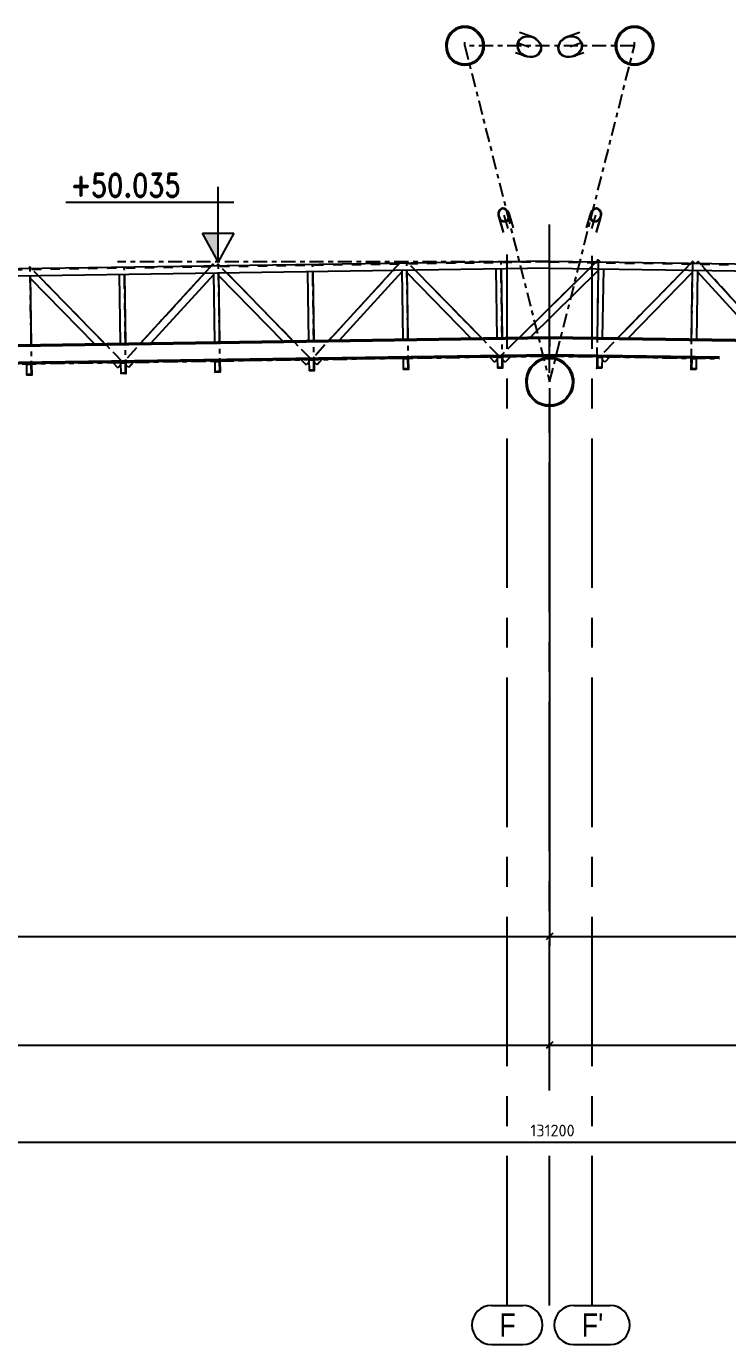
# Model space of a CAD drawing. Header units: millimetres. Extents: x 2368 to 8313, y 7493 to 11698.
# Drawn here: x 5105.5 to 5254.4, y 9618.8 to 9898.8 of the extents above; entities that cross this region are included whole.
import ezdxf
from ezdxf.enums import TextEntityAlignment as Align

# ---------------------------------------------------------------- set-up
doc = ezdxf.new("R2010")
doc.units = ezdxf.units.MM
for name, pattern in [('CENTER', [50.8, 31.75, -6.35, 6.35, -6.35]), ('XKITLINE00', [0]), ('XKITLINE02', [4, 2, -2]), ('XKITLINE03', [6, 3, -1, 1, -1])]:
    doc.linetypes.add(name, pattern=pattern)
doc.layers.add('3', color=120, linetype='Continuous')
doc.styles.add('ARIAL_NARROW', font='ARIALN.TTF')
doc.styles.add('ISOCPEUR', font='isocpeur.ttf')
doc.styles.add('ROMAND', font='romand.shx')

msp = doc.modelspace()

# ---------------------------------------------------------------- linework, layer by layer
at = {"color": 8, "linetype": 'XKITLINE00'}
for p, q in [((5195.9785, 9897.8037), (5195.478, 9897.2931)), ((5196.5582, 9898.218), (5195.9785, 9897.8037)), ((5196.6762, 9898.0094), (5196.1302, 9897.6193)), ((5197.1996, 9898.5232), (5196.5582, 9898.218)), ((5197.2803, 9898.2969), (5196.6762, 9898.0094)), ((5197.8832, 9898.7101), (5197.1996, 9898.5232)), ((5197.9241, 9898.4729), (5197.2803, 9898.2969)), ((5198.5882, 9898.773), (5197.8832, 9898.7101)), ((5198.5882, 9898.5322), (5197.9241, 9898.4729)), ((5199.2932, 9898.7101), (5198.5882, 9898.773)), ((5199.2522, 9898.4729), (5198.5882, 9898.5322)), ((5199.8961, 9898.2969), (5199.2522, 9898.4729)), ((5199.9768, 9898.5232), (5199.2932, 9898.7101)), ((5200.5002, 9898.0094), (5199.8961, 9898.2969)), ((5200.6182, 9898.218), (5199.9768, 9898.5232)), ((5201.0462, 9897.6193), (5200.5002, 9898.0094)), ((5201.1979, 9897.8037), (5200.6182, 9898.218)), ((5201.1979, 9897.8037), (5201.6983, 9897.2931)), ((5231.9785, 9897.8037), (5231.478, 9897.2931)), ((5232.5582, 9898.218), (5231.9785, 9897.8037)), ((5232.6762, 9898.0094), (5232.1302, 9897.6193)), ((5233.1996, 9898.5232), (5232.5582, 9898.218)), ((5233.2803, 9898.2969), (5232.6762, 9898.0094)), ((5233.8832, 9898.7101), (5233.1996, 9898.5232)), ((5233.9241, 9898.4729), (5233.2803, 9898.2969)), ((5234.5882, 9898.773), (5233.8832, 9898.7101)), ((5234.5882, 9898.5322), (5233.9241, 9898.4729)), ((5235.2932, 9898.7101), (5234.5882, 9898.773)), ((5235.2522, 9898.4729), (5234.5882, 9898.5322)), ((5235.8961, 9898.2969), (5235.2522, 9898.4729)), ((5235.9768, 9898.5232), (5235.2932, 9898.7101)), ((5236.5002, 9898.0094), (5235.8961, 9898.2969)), ((5236.6182, 9898.218), (5235.9768, 9898.5232)), ((5237.0462, 9897.6193), (5236.5002, 9898.0094)), ((5237.1979, 9897.8037), (5236.6182, 9898.218)), ((5237.1979, 9897.8037), (5237.6983, 9897.2931)), ((5194.5282, 9895.4428), (5194.5282, 9894.63)), ((5194.5899, 9895.3495), (5194.5282, 9894.63)), ((5194.773, 9896.047), (5194.5899, 9895.3495)), ((5194.8223, 9895.3076), (5194.7642, 9894.63)), ((5195.0721, 9896.7015), (5194.773, 9896.047)), ((5194.9948, 9895.9646), (5194.8223, 9895.3076)), ((5195.2765, 9896.5811), (5194.9948, 9895.9646)), ((5195.478, 9897.2931), (5195.0721, 9896.7015)), ((5195.6588, 9897.1383), (5195.2765, 9896.5811)), ((5196.1302, 9897.6193), (5195.6588, 9897.1383)), ((5201.0462, 9897.6193), (5201.5175, 9897.1383)), ((5201.5175, 9897.1383), (5201.8999, 9896.5811)), ((5201.6983, 9897.2931), (5202.1042, 9896.7015)), ((5201.8999, 9896.5811), (5202.1816, 9895.9646)), ((5202.1042, 9896.7015), (5202.4033, 9896.047)), ((5202.1816, 9895.9646), (5202.3541, 9895.3076)), ((5202.3541, 9895.3076), (5202.4122, 9894.63)), ((5202.4033, 9896.047), (5202.5865, 9895.3495)), ((5202.5865, 9895.3495), (5202.6482, 9894.63)), ((5202.6482, 9895.4428), (5202.6482, 9894.63)), ((5209.7043, 9895.0544), (5209.6709, 9894.5601)), ((5209.8654, 9895.5176), (5209.7043, 9895.0544)), ((5209.8205, 9895.0261), (5209.7885, 9894.5544)), ((5209.9742, 9895.4682), (5209.8205, 9895.0261)), ((5210.1459, 9895.9266), (5209.8654, 9895.5176)), ((5210.2419, 9895.8585), (5209.9742, 9895.4682)), ((5210.5318, 9896.2607), (5210.1459, 9895.9266)), ((5212.6852, 9896.5868), (5210.1902, 9897.4351)), ((5210.6102, 9896.1774), (5210.2419, 9895.8585)), ((5211.0038, 9896.5034), (5210.5318, 9896.2607)), ((5211.0606, 9896.4089), (5210.6102, 9896.1774)), ((5211.5382, 9896.6423), (5211.0038, 9896.5034)), ((5211.5706, 9896.5415), (5211.0606, 9896.4089)), ((5212.1082, 9896.6706), (5211.5382, 9896.6423)), ((5212.1146, 9896.5685), (5211.5706, 9896.5415)), ((5212.6852, 9896.5868), (5212.1082, 9896.6706)), ((5212.6653, 9896.4885), (5212.1146, 9896.5685)), ((5213.195, 9896.3056), (5212.6653, 9896.4885)), ((5213.2403, 9896.3951), (5212.6852, 9896.5868)), ((5213.6773, 9896.0289), (5213.195, 9896.3056)), ((5213.7457, 9896.1051), (5213.2403, 9896.3951)), ((5214.0879, 9895.6722), (5213.6773, 9896.0289)), ((5214.1759, 9895.7314), (5213.7457, 9896.1051)), ((5214.0879, 9895.6722), (5214.4062, 9895.2536)), ((5214.1759, 9895.7314), (5214.5095, 9895.2927)), ((5214.4062, 9895.2536), (5214.6164, 9894.7939)), ((5214.5095, 9895.2927), (5214.7297, 9894.8111)), ((5218.6668, 9895.2927), (5218.4466, 9894.8111)), ((5218.7701, 9895.2536), (5218.56, 9894.7939)), ((5219.0004, 9895.7314), (5218.6668, 9895.2927)), ((5219.0884, 9895.6722), (5218.7701, 9895.2536)), ((5219.4307, 9896.1051), (5219.0004, 9895.7314)), ((5219.4991, 9896.0289), (5219.0884, 9895.6722)), ((5219.936, 9896.3951), (5219.4307, 9896.1051)), ((5219.9813, 9896.3056), (5219.4991, 9896.0289)), ((5220.4911, 9896.5868), (5219.936, 9896.3951)), ((5220.5111, 9896.4885), (5219.9813, 9896.3056)), ((5222.9861, 9897.4351), (5220.4911, 9896.5868)), ((5221.0681, 9896.6706), (5220.4911, 9896.5868)), ((5221.0617, 9896.5685), (5220.5111, 9896.4885)), ((5221.6057, 9896.5415), (5221.0617, 9896.5685)), ((5221.6381, 9896.6423), (5221.0681, 9896.6706)), ((5222.1157, 9896.4089), (5221.6057, 9896.5415)), ((5222.1725, 9896.5034), (5221.6381, 9896.6423)), ((5222.5661, 9896.1774), (5222.1157, 9896.4089)), ((5222.6445, 9896.2607), (5222.1725, 9896.5034)), ((5222.9345, 9895.8585), (5222.5661, 9896.1774)), ((5223.0304, 9895.9266), (5222.6445, 9896.2607)), ((5222.9345, 9895.8585), (5223.2022, 9895.4682)), ((5223.0304, 9895.9266), (5223.311, 9895.5176)), ((5223.2022, 9895.4682), (5223.3558, 9895.0261)), ((5223.311, 9895.5176), (5223.472, 9895.0544)), ((5223.3558, 9895.0261), (5223.3878, 9894.5544)), ((5223.472, 9895.0544), (5223.5055, 9894.5601)), ((5230.5282, 9895.4428), (5230.5282, 9894.63)), ((5230.5899, 9895.3495), (5230.5282, 9894.63)), ((5230.773, 9896.047), (5230.5899, 9895.3495)), ((5230.8223, 9895.3076), (5230.7642, 9894.63)), ((5231.0721, 9896.7015), (5230.773, 9896.047)), ((5230.9948, 9895.9646), (5230.8223, 9895.3076)), ((5231.2765, 9896.5811), (5230.9948, 9895.9646)), ((5231.478, 9897.2931), (5231.0721, 9896.7015)), ((5231.6588, 9897.1383), (5231.2765, 9896.5811)), ((5232.1302, 9897.6193), (5231.6588, 9897.1383)), ((5237.0462, 9897.6193), (5237.5175, 9897.1383)), ((5237.5175, 9897.1383), (5237.8999, 9896.5811)), ((5237.6983, 9897.2931), (5238.1042, 9896.7015)), ((5237.8999, 9896.5811), (5238.1816, 9895.9646)), ((5238.1042, 9896.7015), (5238.4033, 9896.047)), ((5238.1816, 9895.9646), (5238.3541, 9895.3076)), ((5238.3541, 9895.3076), (5238.4122, 9894.63)), ((5238.4033, 9896.047), (5238.5865, 9895.3495)), ((5238.5865, 9895.3495), (5238.6482, 9894.63)), ((5238.6482, 9895.4428), (5238.6482, 9894.63)), ((5194.5282, 9894.63), (5194.5899, 9893.9106)), ((5194.5899, 9893.9106), (5194.773, 9893.2131)), ((5194.7642, 9894.63), (5194.8223, 9893.9524)), ((5194.773, 9893.2131), (5195.0721, 9892.5585)), ((5194.8223, 9893.9524), (5194.9948, 9893.2954)), ((5194.9948, 9893.2954), (5195.2765, 9892.679)), ((5195.0721, 9892.5585), (5195.478, 9891.967)), ((5195.2765, 9892.679), (5195.6588, 9892.1218)), ((5195.6588, 9892.1218), (5196.1302, 9891.6408)), ((5201.5175, 9892.1218), (5201.0462, 9891.6408)), ((5201.8999, 9892.679), (5201.5175, 9892.1218)), ((5202.1042, 9892.5585), (5201.6983, 9891.967)), ((5202.1816, 9893.2954), (5201.8999, 9892.679)), ((5202.4033, 9893.2131), (5202.1042, 9892.5585)), ((5202.3541, 9893.9524), (5202.1816, 9893.2954)), ((5202.4122, 9894.63), (5202.3541, 9893.9524)), ((5202.5865, 9893.9106), (5202.4033, 9893.2131)), ((5202.6482, 9894.63), (5202.5865, 9893.9106)), ((5211.8111, 9892.2839), (5209.3161, 9893.1323)), ((5209.6709, 9894.5601), (5209.7666, 9894.0596)), ((5209.7666, 9894.0596), (5209.9868, 9893.578)), ((5209.7885, 9894.5544), (5209.8799, 9894.0768)), ((5209.8799, 9894.0768), (5210.0901, 9893.6171)), ((5209.9868, 9893.578), (5210.3204, 9893.1393)), ((5210.0901, 9893.6171), (5210.4084, 9893.1985)), ((5210.7507, 9892.7656), (5210.3204, 9893.1393)), ((5210.819, 9892.8418), (5210.4084, 9893.1985)), ((5211.256, 9892.4756), (5210.7507, 9892.7656)), ((5211.3013, 9892.5651), (5210.819, 9892.8418)), ((5211.8111, 9892.2839), (5211.256, 9892.4756)), ((5211.831, 9892.3822), (5211.3013, 9892.5651)), ((5212.3881, 9892.2001), (5211.8111, 9892.2839)), ((5212.3817, 9892.3022), (5211.831, 9892.3822)), ((5212.9257, 9892.3292), (5212.3817, 9892.3022)), ((5212.9581, 9892.2284), (5212.3881, 9892.2001)), ((5213.4357, 9892.4617), (5212.9257, 9892.3292)), ((5213.4925, 9892.3673), (5212.9581, 9892.2284)), ((5213.8861, 9892.6933), (5213.4357, 9892.4617)), ((5213.9645, 9892.61), (5213.4925, 9892.3673)), ((5214.2544, 9893.0122), (5213.8861, 9892.6933)), ((5214.3504, 9892.9441), (5213.9645, 9892.61)), ((5214.5221, 9893.4025), (5214.2544, 9893.0122)), ((5214.6309, 9893.3531), (5214.3504, 9892.9441)), ((5214.6758, 9893.8445), (5214.5221, 9893.4025)), ((5214.6164, 9894.7939), (5214.7078, 9894.3162)), ((5214.792, 9893.8163), (5214.6309, 9893.3531)), ((5214.7078, 9894.3162), (5214.6758, 9893.8445)), ((5214.7297, 9894.8111), (5214.8255, 9894.3105)), ((5214.8255, 9894.3105), (5214.792, 9893.8163)), ((5218.4466, 9894.8111), (5218.3509, 9894.3105)), ((5218.3509, 9894.3105), (5218.3844, 9893.8163)), ((5218.3844, 9893.8163), (5218.5454, 9893.3531)), ((5218.56, 9894.7939), (5218.4686, 9894.3162)), ((5218.4686, 9894.3162), (5218.5005, 9893.8445)), ((5218.5005, 9893.8445), (5218.6542, 9893.4025)), ((5218.5454, 9893.3531), (5218.8259, 9892.9441)), ((5218.6542, 9893.4025), (5218.9219, 9893.0122)), ((5219.2118, 9892.61), (5218.8259, 9892.9441)), ((5219.2902, 9892.6933), (5218.9219, 9893.0122)), ((5219.6838, 9892.3673), (5219.2118, 9892.61)), ((5219.7407, 9892.4617), (5219.2902, 9892.6933)), ((5220.2182, 9892.2284), (5219.6838, 9892.3673)), ((5220.2507, 9892.3292), (5219.7407, 9892.4617)), ((5220.7882, 9892.2001), (5220.2182, 9892.2284)), ((5220.7946, 9892.3022), (5220.2507, 9892.3292)), ((5221.3652, 9892.2839), (5220.7882, 9892.2001)), ((5221.3453, 9892.3822), (5220.7946, 9892.3022)), ((5221.875, 9892.5651), (5221.3453, 9892.3822)), ((5223.8602, 9893.1323), (5221.3652, 9892.2839)), ((5221.9203, 9892.4756), (5221.3652, 9892.2839)), ((5222.3573, 9892.8418), (5221.875, 9892.5651)), ((5222.4257, 9892.7656), (5221.9203, 9892.4756)), ((5222.7679, 9893.1985), (5222.3573, 9892.8418)), ((5222.8559, 9893.1393), (5222.4257, 9892.7656)), ((5223.0863, 9893.6171), (5222.7679, 9893.1985)), ((5223.1895, 9893.578), (5222.8559, 9893.1393)), ((5223.2964, 9894.0768), (5223.0863, 9893.6171)), ((5223.4097, 9894.0596), (5223.1895, 9893.578)), ((5223.3878, 9894.5544), (5223.2964, 9894.0768)), ((5223.5055, 9894.5601), (5223.4097, 9894.0596)), ((5230.5282, 9894.63), (5230.5899, 9893.9106)), ((5230.5899, 9893.9106), (5230.773, 9893.2131)), ((5230.7642, 9894.63), (5230.8223, 9893.9524)), ((5230.773, 9893.2131), (5231.0721, 9892.5585)), ((5230.8223, 9893.9524), (5230.9948, 9893.2954)), ((5230.9948, 9893.2954), (5231.2765, 9892.679)), ((5231.0721, 9892.5585), (5231.478, 9891.967)), ((5231.2765, 9892.679), (5231.6588, 9892.1218)), ((5231.6588, 9892.1218), (5232.1302, 9891.6408)), ((5237.5175, 9892.1218), (5237.0462, 9891.6408)), ((5237.8999, 9892.679), (5237.5175, 9892.1218)), ((5238.1042, 9892.5585), (5237.6983, 9891.967)), ((5238.1816, 9893.2954), (5237.8999, 9892.679)), ((5238.4033, 9893.2131), (5238.1042, 9892.5585)), ((5238.3541, 9893.9524), (5238.1816, 9893.2954)), ((5238.4122, 9894.63), (5238.3541, 9893.9524)), ((5238.5865, 9893.9106), (5238.4033, 9893.2131)), ((5238.6482, 9894.63), (5238.5865, 9893.9106)), ((5195.478, 9891.967), (5195.9785, 9891.4563)), ((5196.5582, 9891.0421), (5195.9785, 9891.4563)), ((5196.6762, 9891.2507), (5196.1302, 9891.6408)), ((5197.1996, 9890.7369), (5196.5582, 9891.0421)), ((5197.2803, 9890.9632), (5196.6762, 9891.2507)), ((5197.8832, 9890.55), (5197.1996, 9890.7369)), ((5197.9241, 9890.7872), (5197.2803, 9890.9632)), ((5198.5882, 9890.4871), (5197.8832, 9890.55)), ((5198.5882, 9890.7279), (5197.9241, 9890.7872)), ((5199.2522, 9890.7872), (5198.5882, 9890.7279)), ((5199.2932, 9890.55), (5198.5882, 9890.4871)), ((5199.8961, 9890.9632), (5199.2522, 9890.7872)), ((5199.9768, 9890.7369), (5199.2932, 9890.55)), ((5200.5002, 9891.2507), (5199.8961, 9890.9632)), ((5200.6182, 9891.0421), (5199.9768, 9890.7369)), ((5201.0462, 9891.6408), (5200.5002, 9891.2507)), ((5201.1979, 9891.4563), (5200.6182, 9891.0421)), ((5201.6983, 9891.967), (5201.1979, 9891.4563)), ((5231.478, 9891.967), (5231.9785, 9891.4563)), ((5232.5582, 9891.0421), (5231.9785, 9891.4563)), ((5232.6762, 9891.2507), (5232.1302, 9891.6408)), ((5233.1996, 9890.7369), (5232.5582, 9891.0421)), ((5233.2803, 9890.9632), (5232.6762, 9891.2507)), ((5233.8832, 9890.55), (5233.1996, 9890.7369)), ((5233.9241, 9890.7872), (5233.2803, 9890.9632)), ((5234.5882, 9890.4871), (5233.8832, 9890.55)), ((5234.5882, 9890.7279), (5233.9241, 9890.7872)), ((5235.2522, 9890.7872), (5234.5882, 9890.7279)), ((5235.2932, 9890.55), (5234.5882, 9890.4871)), ((5235.8961, 9890.9632), (5235.2522, 9890.7872)), ((5235.9768, 9890.7369), (5235.2932, 9890.55)), ((5236.5002, 9891.2507), (5235.8961, 9890.9632)), ((5236.6182, 9891.0421), (5235.9768, 9890.7369)), ((5237.0462, 9891.6408), (5236.5002, 9891.2507)), ((5237.1979, 9891.4563), (5236.6182, 9891.0421)), ((5237.6983, 9891.967), (5237.1979, 9891.4563)), ((5205.6907, 9859.1816), (5205.673, 9858.7359)), ((5205.673, 9858.7359), (5205.7692, 9858.2859)), ((5205.775, 9859.4794), (5205.6746, 9859.0646)), ((5205.6746, 9859.0646), (5205.6879, 9858.6134)), ((5205.6879, 9858.6134), (5205.8136, 9858.1699)), ((5205.8204, 9859.5794), (5205.6907, 9859.1816)), ((5205.771, 9859.1472), (5205.7546, 9858.7328)), ((5205.7546, 9858.7328), (5205.8441, 9858.3144)), ((5205.8495, 9859.4241), (5205.7561, 9859.0385)), ((5205.7561, 9859.0385), (5205.7685, 9858.6189)), ((5205.7685, 9858.6189), (5205.8853, 9858.2065)), ((5205.8917, 9859.5171), (5205.771, 9859.1472)), ((5205.9792, 9859.8171), (5205.775, 9859.4794)), ((5206.0496, 9859.8903), (5205.8204, 9859.5794)), ((5206.0394, 9859.7381), (5205.8495, 9859.4241)), ((5206.1048, 9859.8062), (5205.8917, 9859.5171)), ((5206.2673, 9860.0447), (5205.9792, 9859.8171)), ((5206.3072, 9859.9497), (5206.0394, 9859.7381)), ((5206.3557, 9860.0839), (5206.0496, 9859.8903)), ((5206.3894, 9859.9862), (5206.1048, 9859.8062)), ((5206.6111, 9860.1398), (5206.2673, 9860.0447)), ((5206.6269, 9860.0382), (5206.3072, 9859.9497)), ((5206.7088, 9860.1413), (5206.3557, 9860.0839)), ((5206.7178, 9860.0396), (5206.3894, 9859.9862)), ((5206.9769, 9860.0933), (5206.6111, 9860.1398)), ((5206.967, 9859.9949), (5206.6269, 9860.0382)), ((5207.0744, 9860.0568), (5206.7088, 9860.1413)), ((5207.0577, 9859.961), (5206.7178, 9860.0396)), ((5207.2942, 9859.8241), (5206.967, 9859.9949)), ((5207.3288, 9859.9096), (5206.9769, 9860.0933)), ((5207.3759, 9859.7583), (5207.0577, 9859.961)), ((5207.4167, 9859.8387), (5207.0744, 9860.0568)), ((5207.5766, 9859.5425), (5207.2942, 9859.8241)), ((5207.6326, 9859.6067), (5207.3288, 9859.9096)), ((5207.3759, 9859.7583), (5207.6413, 9859.4511)), ((5207.4167, 9859.8387), (5207.7021, 9859.5084)), ((5207.5766, 9859.5425), (5207.7865, 9859.1776)), ((5207.6326, 9859.6067), (5207.8583, 9859.2142)), ((5207.6413, 9859.4511), (5207.8278, 9859.0697)), ((5207.7021, 9859.5084), (5207.9027, 9859.0982)), ((5207.7865, 9859.1776), (5207.9034, 9858.7652)), ((5207.8278, 9859.0697), (5207.9172, 9858.6513)), ((5207.8583, 9859.2142), (5207.984, 9858.7707)), ((5207.8583, 9859.2142), (5207.8768, 9859.1511)), ((5207.9172, 9858.6513), (5207.9008, 9858.2369)), ((5207.9027, 9859.0982), (5207.9989, 9858.6482)), ((5207.9027, 9859.0982), (5208.8238, 9855.9547)), ((5207.9034, 9858.7652), (5207.9157, 9858.3456)), ((5207.9989, 9858.6482), (5207.9812, 9858.2025)), ((5207.984, 9858.7707), (5207.9972, 9858.3195)), ((5225.2737, 9859.0982), (5224.3525, 9855.9547)), ((5225.2737, 9859.0982), (5225.1775, 9858.6482)), ((5225.1775, 9858.6482), (5225.1951, 9858.2025)), ((5225.1924, 9858.7707), (5225.1791, 9858.3195)), ((5225.318, 9859.2142), (5225.1924, 9858.7707)), ((5225.3485, 9859.0697), (5225.2591, 9858.6513)), ((5225.2591, 9858.6513), (5225.2755, 9858.2369)), ((5225.2729, 9858.7652), (5225.2606, 9858.3456)), ((5225.3898, 9859.1776), (5225.2729, 9858.7652)), ((5225.4743, 9859.5084), (5225.2737, 9859.0982)), ((5225.318, 9859.2142), (5225.2995, 9859.1511)), ((5225.5438, 9859.6067), (5225.318, 9859.2142)), ((5225.5351, 9859.4511), (5225.3485, 9859.0697)), ((5225.5997, 9859.5425), (5225.3898, 9859.1776)), ((5225.7597, 9859.8387), (5225.4743, 9859.5084)), ((5225.8004, 9859.7583), (5225.5351, 9859.4511)), ((5225.8475, 9859.9096), (5225.5438, 9859.6067)), ((5225.8821, 9859.8241), (5225.5997, 9859.5425)), ((5226.1019, 9860.0568), (5225.7597, 9859.8387)), ((5226.1186, 9859.961), (5225.8004, 9859.7583)), ((5226.1995, 9860.0933), (5225.8475, 9859.9096)), ((5226.2094, 9859.9949), (5225.8821, 9859.8241)), ((5226.4675, 9860.1413), (5226.1019, 9860.0568)), ((5226.4586, 9860.0396), (5226.1186, 9859.961)), ((5226.5652, 9860.1398), (5226.1995, 9860.0933)), ((5226.5495, 9860.0382), (5226.2094, 9859.9949)), ((5226.7869, 9859.9862), (5226.4586, 9860.0396)), ((5226.8206, 9860.0839), (5226.4675, 9860.1413)), ((5226.8691, 9859.9497), (5226.5495, 9860.0382)), ((5226.909, 9860.0447), (5226.5652, 9860.1398)), ((5227.0716, 9859.8062), (5226.7869, 9859.9862)), ((5227.1268, 9859.8903), (5226.8206, 9860.0839)), ((5227.137, 9859.7381), (5226.8691, 9859.9497)), ((5227.1971, 9859.8171), (5226.909, 9860.0447)), ((5227.0716, 9859.8062), (5227.2846, 9859.5171)), ((5227.1268, 9859.8903), (5227.3559, 9859.5794)), ((5227.137, 9859.7381), (5227.3269, 9859.4241)), ((5227.1971, 9859.8171), (5227.4013, 9859.4794)), ((5227.2846, 9859.5171), (5227.4053, 9859.1472)), ((5227.4079, 9858.6189), (5227.291, 9858.2065)), ((5227.3269, 9859.4241), (5227.4202, 9859.0385)), ((5227.4217, 9858.7328), (5227.3323, 9858.3144)), ((5227.3559, 9859.5794), (5227.4857, 9859.1816)), ((5227.4884, 9858.6134), (5227.3628, 9858.1699)), ((5227.4013, 9859.4794), (5227.5017, 9859.0646)), ((5227.4053, 9859.1472), (5227.4217, 9858.7328)), ((5227.5033, 9858.7359), (5227.4071, 9858.2859)), ((5227.4202, 9859.0385), (5227.4079, 9858.6189)), ((5227.4857, 9859.1816), (5227.5033, 9858.7359)), ((5227.5017, 9859.0646), (5227.4884, 9858.6134)), ((5205.7692, 9858.2859), (5206.6904, 9855.1424)), ((5205.7692, 9858.2859), (5205.9698, 9857.8757)), ((5205.8136, 9858.1699), (5206.7347, 9855.0263)), ((5205.8136, 9858.1699), (5206.0393, 9857.7774)), ((5205.8441, 9858.3144), (5206.0306, 9857.933)), ((5205.8853, 9858.2065), (5206.0952, 9857.8416)), ((5205.9698, 9857.8757), (5206.2552, 9857.5454)), ((5206.0306, 9857.933), (5206.296, 9857.6258)), ((5206.343, 9857.4745), (5206.0393, 9857.7774)), ((5206.3776, 9857.56), (5206.0952, 9857.8416)), ((5206.5975, 9857.3273), (5206.2552, 9857.5454)), ((5206.6142, 9857.4231), (5206.296, 9857.6258)), ((5206.695, 9857.2908), (5206.343, 9857.4745)), ((5206.7049, 9857.3892), (5206.3776, 9857.56)), ((5206.963, 9857.2428), (5206.5975, 9857.3273)), ((5206.9541, 9857.3445), (5206.6142, 9857.4231)), ((5207.0607, 9857.2443), (5206.695, 9857.2908)), ((5207.045, 9857.3459), (5206.7049, 9857.3892)), ((5207.2825, 9857.3979), (5206.9541, 9857.3445)), ((5207.3162, 9857.3002), (5206.963, 9857.2428)), ((5207.3646, 9857.4344), (5207.045, 9857.3459)), ((5207.4045, 9857.3394), (5207.0607, 9857.2443)), ((5207.5671, 9857.5779), (5207.2825, 9857.3979)), ((5207.6223, 9857.4938), (5207.3162, 9857.3002)), ((5207.6325, 9857.646), (5207.3646, 9857.4344)), ((5207.6926, 9857.567), (5207.4045, 9857.3394)), ((5207.7802, 9857.867), (5207.5671, 9857.5779)), ((5207.8515, 9857.8047), (5207.6223, 9857.4938)), ((5207.8224, 9857.96), (5207.6325, 9857.646)), ((5207.8968, 9857.9047), (5207.6926, 9857.567)), ((5207.9008, 9858.2369), (5207.7802, 9857.867)), ((5207.9157, 9858.3456), (5207.8224, 9857.96)), ((5207.9812, 9858.2025), (5207.8515, 9857.8047)), ((5207.9972, 9858.3195), (5207.8968, 9857.9047)), ((5225.1791, 9858.3195), (5225.2795, 9857.9047)), ((5225.1951, 9858.2025), (5225.3249, 9857.8047)), ((5225.2606, 9858.3456), (5225.3539, 9857.96)), ((5225.2755, 9858.2369), (5225.3961, 9857.867)), ((5225.2795, 9857.9047), (5225.4837, 9857.567)), ((5225.3249, 9857.8047), (5225.554, 9857.4938)), ((5225.3539, 9857.96), (5225.5438, 9857.646)), ((5225.3961, 9857.867), (5225.6092, 9857.5779)), ((5225.7718, 9857.3394), (5225.4837, 9857.567)), ((5225.8117, 9857.4344), (5225.5438, 9857.646)), ((5225.8602, 9857.3002), (5225.554, 9857.4938)), ((5225.8939, 9857.3979), (5225.6092, 9857.5779)), ((5226.1156, 9857.2443), (5225.7718, 9857.3394)), ((5226.1314, 9857.3459), (5225.8117, 9857.4344)), ((5226.2133, 9857.2428), (5225.8602, 9857.3002)), ((5226.2222, 9857.3445), (5225.8939, 9857.3979)), ((5226.4814, 9857.2908), (5226.1156, 9857.2443)), ((5226.4715, 9857.3892), (5226.1314, 9857.3459)), ((5226.5789, 9857.3273), (5226.2133, 9857.2428)), ((5226.5621, 9857.4231), (5226.2222, 9857.3445)), ((5227.3628, 9858.1699), (5226.4417, 9855.0263)), ((5226.7987, 9857.56), (5226.4715, 9857.3892)), ((5226.8333, 9857.4745), (5226.4814, 9857.2908)), ((5227.4071, 9858.2859), (5226.486, 9855.1424)), ((5226.8804, 9857.6258), (5226.5621, 9857.4231)), ((5226.9211, 9857.5454), (5226.5789, 9857.3273)), ((5227.0811, 9857.8416), (5226.7987, 9857.56)), ((5227.137, 9857.7774), (5226.8333, 9857.4745)), ((5227.1457, 9857.933), (5226.8804, 9857.6258)), ((5227.2065, 9857.8757), (5226.9211, 9857.5454)), ((5227.291, 9858.2065), (5227.0811, 9857.8416)), ((5227.3628, 9858.1699), (5227.137, 9857.7774)), ((5227.3323, 9858.3144), (5227.1457, 9857.933)), ((5227.4071, 9858.2859), (5227.2065, 9857.8757)), ((5214.2819, 9827.8688), (5213.6022, 9827.4438)), ((5215.0184, 9828.1801), (5214.2819, 9827.8688)), ((5215.0913, 9827.951), (5214.389, 9827.6542)), ((5215.7935, 9828.37), (5215.0184, 9828.1801)), ((5215.8304, 9828.1321), (5215.0913, 9827.951)), ((5216.5882, 9828.4338), (5215.7935, 9828.37)), ((5216.5882, 9828.193), (5215.8304, 9828.1321)), ((5217.3829, 9828.37), (5216.5882, 9828.4338)), ((5217.3459, 9828.1321), (5216.5882, 9828.193)), ((5218.0851, 9827.951), (5217.3459, 9828.1321)), ((5218.158, 9828.1801), (5217.3829, 9828.37)), ((5218.7873, 9827.6542), (5218.0851, 9827.951)), ((5218.8945, 9827.8688), (5218.158, 9828.1801)), ((5219.5741, 9827.4438), (5218.8945, 9827.8688)), ((5212.0619, 9825.6034), (5211.7568, 9824.8519)), ((5212.2721, 9825.4941), (5211.9813, 9824.7775)), ((5212.4784, 9826.297), (5212.0619, 9825.6034)), ((5212.6693, 9826.1554), (5212.2721, 9825.4941)), ((5212.9961, 9826.9155), (5212.4784, 9826.297)), ((5213.163, 9826.7452), (5212.6693, 9826.1554)), ((5213.6022, 9827.4438), (5212.9961, 9826.9155)), ((5213.7409, 9827.2489), (5213.163, 9826.7452)), ((5214.389, 9827.6542), (5213.7409, 9827.2489)), ((5219.4354, 9827.2489), (5218.7873, 9827.6542)), ((5220.0134, 9826.7452), (5219.4354, 9827.2489)), ((5220.1803, 9826.9155), (5219.5741, 9827.4438)), ((5220.0134, 9826.7452), (5220.5071, 9826.1554)), ((5220.1803, 9826.9155), (5220.698, 9826.297)), ((5220.5071, 9826.1554), (5220.9042, 9825.4941)), ((5220.698, 9826.297), (5221.1145, 9825.6034)), ((5220.9042, 9825.4941), (5221.1951, 9824.7775)), ((5221.1145, 9825.6034), (5221.4195, 9824.8519)), ((5211.5082, 9824.0626), (5211.5082, 9823.25)), ((5211.5707, 9824.0609), (5211.5082, 9823.25)), ((5211.5082, 9823.25), (5211.5707, 9822.4391)), ((5211.7568, 9824.8519), (5211.5707, 9824.0609)), ((5211.5707, 9822.4391), (5211.7568, 9821.6482)), ((5211.8038, 9824.0233), (5211.7442, 9823.25)), ((5211.7442, 9823.25), (5211.8038, 9822.4768)), ((5211.9813, 9824.7775), (5211.8038, 9824.0233)), ((5211.8038, 9822.4768), (5211.9813, 9821.7226)), ((5221.1951, 9824.7775), (5221.3725, 9824.0233)), ((5221.3725, 9822.4768), (5221.1951, 9821.7226)), ((5221.3725, 9824.0233), (5221.4322, 9823.25)), ((5221.4322, 9823.25), (5221.3725, 9822.4768)), ((5221.4195, 9824.8519), (5221.6056, 9824.0609)), ((5221.6056, 9822.4391), (5221.4195, 9821.6482)), ((5221.6056, 9824.0609), (5221.6682, 9823.25)), ((5221.6682, 9823.25), (5221.6056, 9822.4391)), ((5221.6682, 9824.0626), (5221.6682, 9823.25)), ((5211.7568, 9821.6482), (5212.0619, 9820.8966)), ((5211.9813, 9821.7226), (5212.2721, 9821.006)), ((5212.0619, 9820.8966), (5212.4784, 9820.2031)), ((5212.2721, 9821.006), (5212.6693, 9820.3446)), ((5212.4784, 9820.2031), (5212.9961, 9819.5845)), ((5212.6693, 9820.3446), (5213.163, 9819.7548)), ((5213.6022, 9819.0563), (5212.9961, 9819.5845)), ((5213.7409, 9819.2511), (5213.163, 9819.7548)), ((5220.0134, 9819.7548), (5219.4354, 9819.2511)), ((5220.1803, 9819.5845), (5219.5741, 9819.0563)), ((5220.5071, 9820.3446), (5220.0134, 9819.7548)), ((5220.698, 9820.2031), (5220.1803, 9819.5845)), ((5220.9042, 9821.006), (5220.5071, 9820.3446)), ((5221.1145, 9820.8966), (5220.698, 9820.2031)), ((5221.1951, 9821.7226), (5220.9042, 9821.006)), ((5221.4195, 9821.6482), (5221.1145, 9820.8966)), ((5214.2819, 9818.6313), (5213.6022, 9819.0563)), ((5214.389, 9818.8458), (5213.7409, 9819.2511)), ((5215.0184, 9818.32), (5214.2819, 9818.6313)), ((5215.0913, 9818.549), (5214.389, 9818.8458)), ((5215.7935, 9818.1301), (5215.0184, 9818.32)), ((5215.8304, 9818.3679), (5215.0913, 9818.549)), ((5216.5882, 9818.0663), (5215.7935, 9818.1301)), ((5216.5882, 9818.3071), (5215.8304, 9818.3679)), ((5217.3459, 9818.3679), (5216.5882, 9818.3071)), ((5217.3829, 9818.1301), (5216.5882, 9818.0663)), ((5218.0851, 9818.549), (5217.3459, 9818.3679)), ((5218.158, 9818.32), (5217.3829, 9818.1301)), ((5218.7873, 9818.8458), (5218.0851, 9818.549)), ((5218.8945, 9818.6313), (5218.158, 9818.32)), ((5219.4354, 9819.2511), (5218.7873, 9818.8458)), ((5219.5741, 9819.0563), (5218.8945, 9818.6313))]:
    msp.add_line(p, q, dxfattribs=at)
at = {"color": 8, "linetype": 'XKITLINE03'}
for p, q in [((5198.5882, 9894.63), (5198.5882, 9895.4428)), ((5209.7532, 9895.2837), (5212.2482, 9894.4353)), ((5223.4232, 9895.2837), (5220.9282, 9894.4353)), ((5234.5882, 9894.63), (5234.5882, 9895.4428)), ((5206.8359, 9858.692), (5207.7571, 9855.5485)), ((5206.8359, 9858.692), (5207.757, 9855.5485)), ((5226.3404, 9858.692), (5225.4193, 9855.5485)), ((5226.3404, 9858.692), (5225.4193, 9855.5485)), ((5216.5882, 9823.25), (5216.5882, 9824.0626))]:
    msp.add_line(p, q, dxfattribs=at)
at = {"color": 241, "linetype": 'XKITLINE03'}
for p, q in [((5234.5882, 9894.63), (5198.5882, 9894.63)), ((5198.5882, 9894.63), (5216.5882, 9823.25)), ((5216.5882, 9823.25), (5234.5882, 9894.63))]:
    msp.add_line(p, q, dxfattribs=at)
at = {"color": 6, "linetype": 'CENTER'}
for p, q in [((5216.5882, 9672.7686), (5216.5882, 9856.6595)), ((5207.5882, 9627.1144), (5207.5882, 9850.3293)), ((5225.5882, 9627.1144), (5225.5882, 9850.0613)), ((5216.5882, 9627.1144), (5216.5882, 9662.8044))]:
    msp.add_line(p, q, dxfattribs=at)
at = {"color": 7, "linetype": 'XKITLINE00'}
for p, q in [((5216.5882, 9848.9209), (4887.8948, 9844.027)), ((5216.5882, 9847.4207), (4887.9396, 9842.5275)), ((5106.2255, 9847.6582), (5105.83, 9847.2718)), ((5106.2255, 9847.6582), (5106.5919, 9847.2832)), ((5145.0585, 9848.2341), (5144.7081, 9847.8507)), ((5145.4658, 9847.8619), (5145.0585, 9848.2341)), ((5146.2211, 9848.2537), (5145.8256, 9847.8673)), ((5146.2211, 9848.2537), (5146.5875, 9847.8786)), ((5185.0541, 9848.8296), (5184.7037, 9848.4461)), ((5185.4614, 9848.4574), (5185.0541, 9848.8296)), ((5186.2166, 9848.8492), (5185.8211, 9848.4628)), ((5186.2166, 9848.8492), (5186.5832, 9848.4741)), ((5216.5882, 9847.4207), (5216.5882, 9848.9209)), ((5216.5882, 9848.9208), (5545.2815, 9844.027)), ((5216.5882, 9847.4207), (5216.5882, 9848.9208)), ((5216.5882, 9847.4207), (5545.2367, 9842.5275)), ((5226.9017, 9849.1582), (5226.5105, 9848.7731)), ((5226.9017, 9849.1582), (5227.2922, 9848.7615)), ((5246.9597, 9848.8492), (5246.5932, 9848.4741)), ((5247.3552, 9848.4628), (5246.9597, 9848.8492)), ((5248.1222, 9848.8296), (5247.715, 9848.4574)), ((5248.1222, 9848.8296), (5248.4727, 9848.4461)), ((5106.2934, 9845.7785), (5106.5118, 9831.1111)), ((5106.3006, 9845.2918), (5119.9608, 9831.3112)), ((5108.0367, 9845.8045), (5122.1657, 9831.344)), ((5125.1913, 9846.0599), (5125.4097, 9831.3923)), ((5126.2912, 9846.0763), (5126.5096, 9831.4086)), ((5143.3182, 9846.3298), (5129.7261, 9831.4565)), ((5145.1943, 9846.0109), (5131.9235, 9831.4892)), ((5145.1891, 9846.3577), (5145.4075, 9831.6898)), ((5146.289, 9846.374), (5146.5074, 9831.7062)), ((5146.2962, 9845.8873), (5159.9568, 9831.9063)), ((5148.0323, 9846.4), (5162.1617, 9831.9391)), ((5165.1869, 9846.6554), (5165.4053, 9831.9874)), ((5166.2868, 9846.6718), (5166.5052, 9832.0038)), ((5183.3138, 9846.9253), (5169.7214, 9832.0516)), ((5185.1899, 9846.6064), (5171.9187, 9832.0843)), ((5185.1847, 9846.9531), (5185.4031, 9832.285)), ((5186.2846, 9846.9695), (5186.503, 9832.3014)), ((5186.2918, 9846.4829), (5199.9527, 9832.5015)), ((5188.0279, 9846.9955), (5202.1576, 9832.5343)), ((5205.1825, 9847.2509), (5205.4009, 9832.5826)), ((5206.2824, 9847.2673), (5206.5008, 9832.5989)), ((5225.0094, 9847.2953), (5210.1363, 9832.653)), ((5226.8885, 9846.9), (5212.4519, 9832.6875)), ((5226.894, 9847.2672), (5226.6756, 9832.5989)), ((5227.9938, 9847.2509), (5227.7755, 9832.5826)), ((5245.1484, 9846.9955), (5231.0187, 9832.5343)), ((5246.8845, 9846.4829), (5233.2236, 9832.5015)), ((5246.8918, 9846.9695), (5246.6734, 9832.3014)), ((5247.9916, 9846.9531), (5247.7732, 9832.285)), ((5247.9865, 9846.6064), (5261.2576, 9832.0843)), ((5249.8625, 9846.9253), (5263.455, 9832.0516)), ((5216.5287, 9832.7481), (4888.5287, 9827.8674)), ((5216.5312, 9832.5782), (4888.5312, 9827.6974)), ((5216.5328, 9832.4718), (4888.5328, 9827.591)), ((5216.5882, 9828.7486), (5216.5287, 9832.7481)), ((5216.5882, 9828.7486), (5216.6477, 9832.7481)), ((5544.6436, 9827.591), (5216.6436, 9832.4718)), ((5544.6451, 9827.6974), (5216.6452, 9832.5782)), ((5544.6477, 9827.8674), (5216.6477, 9832.7481)), ((5216.5841, 9829.025), (4888.5841, 9824.1442)), ((5216.5857, 9828.9186), (4888.5856, 9824.0378)), ((5216.5882, 9828.7486), (4888.5882, 9823.8678)), ((5163.8095, 9827.9632), (5164.8704, 9826.8775)), ((5166.5647, 9828.0039), (5165.4649, 9827.9875)), ((5165.4649, 9827.9879), (5165.4649, 9827.9875)), ((5165.4649, 9827.9875), (5165.4669, 9827.8515)), ((5165.4669, 9827.8515), (5165.6008, 9827.9895)), ((5165.4669, 9827.8515), (5165.4986, 9825.7237)), ((5166.4279, 9827.789), (5165.4669, 9827.8515)), ((5166.4279, 9827.789), (5166.4573, 9825.8148)), ((5166.5647, 9828.0042), (5166.5647, 9828.0039)), ((5166.5647, 9828.0039), (5166.6005, 9825.6041)), ((5168.2125, 9828.0287), (5167.1959, 9826.9163)), ((5186.5625, 9828.3016), (5185.4626, 9828.2852)), ((5185.4626, 9828.2854), (5185.4626, 9828.2852)), ((5185.4626, 9828.2852), (5185.4647, 9828.1492)), ((5185.4647, 9828.1492), (5185.5986, 9828.2873)), ((5185.4647, 9828.1492), (5185.4963, 9826.0215)), ((5186.4257, 9828.0867), (5185.4647, 9828.1492)), ((5186.4257, 9828.0867), (5186.4551, 9826.1126)), ((5186.5625, 9828.3016), (5186.5983, 9825.9019)), ((5203.8054, 9828.5584), (5204.866, 9827.473)), ((5205.4682, 9828.0614), (5204.866, 9827.473)), ((5206.5603, 9828.5993), (5205.4604, 9828.583)), ((5205.4604, 9828.583), (5205.4625, 9828.447)), ((5205.4625, 9828.447), (5205.5964, 9828.585)), ((5205.4625, 9828.447), (5205.4941, 9826.3192)), ((5206.4235, 9828.3845), (5205.4625, 9828.447)), ((5206.4235, 9828.3845), (5206.4529, 9826.4103)), ((5206.4338, 9827.6927), (5206.5717, 9827.8347)), ((5206.5603, 9828.5993), (5206.596, 9826.1996)), ((5206.5689, 9828.0238), (5207.1329, 9827.451)), ((5208.326, 9828.6256), (5207.1329, 9827.451)), ((5252.6375, 9828.2122), (5216.5882, 9828.7486)), ((5252.6375, 9828.3822), (5216.5907, 9828.9186)), ((5252.6375, 9828.4886), (5216.5923, 9829.025)), ((5226.616, 9828.5993), (5226.5803, 9826.1996)), ((5226.6586, 9828.5987), (5226.6154, 9828.5567)), ((5227.7159, 9828.583), (5226.616, 9828.5993)), ((5226.7528, 9828.3845), (5226.7235, 9826.4103)), ((5227.7139, 9828.447), (5226.7528, 9828.3845)), ((5227.7139, 9828.447), (5227.6822, 9826.3192)), ((5228.3104, 9827.473), (5227.7081, 9828.0615)), ((5227.7159, 9828.583), (5227.7139, 9828.447)), ((5229.3709, 9828.5584), (5228.3104, 9827.473)), ((5246.6138, 9828.3016), (5246.5781, 9825.9019)), ((5246.6564, 9828.301), (5246.6132, 9828.259)), ((5247.7137, 9828.2852), (5246.6138, 9828.3016)), ((5246.7506, 9828.0867), (5246.7212, 9826.1126)), ((5247.7117, 9828.1492), (5246.7506, 9828.0867)), ((5247.7117, 9828.1492), (5247.68, 9826.0215)), ((5247.7137, 9828.2852), (5247.7117, 9828.1492)), ((5247.7137, 9828.2854), (5247.7137, 9828.2852)), ((5106.5713, 9827.1106), (5105.4715, 9827.0942)), ((5105.4715, 9827.0942), (5105.4735, 9826.9582)), ((5105.4735, 9826.9582), (5105.6074, 9827.0962)), ((5105.4735, 9826.9582), (5105.5052, 9824.8305)), ((5106.4345, 9826.8957), (5105.4735, 9826.9582)), ((5106.4639, 9824.9215), (5105.5052, 9824.8305)), ((5106.4345, 9826.8957), (5106.4639, 9824.9215)), ((5106.4448, 9826.2039), (5106.5827, 9826.346)), ((5106.5713, 9827.1115), (5106.5713, 9827.1106)), ((5106.5713, 9827.1106), (5106.6071, 9824.7108)), ((5123.8136, 9827.3681), (5124.8748, 9826.282)), ((5125.477, 9826.8704), (5124.8748, 9826.282)), ((5126.5691, 9827.4083), (5125.4693, 9827.392)), ((5125.4693, 9827.3927), (5125.4693, 9827.392)), ((5125.4693, 9827.392), (5125.4713, 9827.256)), ((5125.4713, 9827.256), (5125.6053, 9827.394)), ((5126.4323, 9827.1935), (5125.4713, 9827.256)), ((5125.4713, 9827.256), (5125.503, 9825.1282)), ((5126.4617, 9825.2193), (5125.503, 9825.1282)), ((5125.503, 9825.1282), (5125.505, 9824.9922)), ((5126.6049, 9825.0086), (5125.505, 9824.9922)), ((5126.4323, 9827.1935), (5126.4617, 9825.2193)), ((5126.4426, 9826.5017), (5126.5805, 9826.6437)), ((5126.5691, 9827.4091), (5126.5691, 9827.4083)), ((5126.5691, 9827.4083), (5126.6049, 9825.0086)), ((5127.2003, 9826.3208), (5126.5769, 9826.8905)), ((5128.2172, 9827.4336), (5127.2003, 9826.3208)), ((5145.467, 9827.6903), (5145.4671, 9827.6897)), ((5146.5669, 9827.7061), (5145.4671, 9827.6897)), ((5145.4671, 9827.6897), (5145.4691, 9827.5537)), ((5145.4691, 9827.5537), (5145.603, 9827.6917)), ((5146.4301, 9827.4912), (5145.4691, 9827.5537)), ((5145.4691, 9827.5537), (5145.5008, 9825.426)), ((5146.4595, 9825.517), (5145.5008, 9825.426)), ((5145.5008, 9825.426), (5145.5028, 9825.29)), ((5146.6027, 9825.3064), (5145.5028, 9825.29)), ((5146.4301, 9827.4912), (5146.4595, 9825.517)), ((5146.4404, 9826.7994), (5146.5783, 9826.9415)), ((5146.5669, 9827.7066), (5146.5669, 9827.7061)), ((5146.5669, 9827.7061), (5146.6027, 9825.3064)), ((5165.4726, 9827.4659), (5164.8704, 9826.8775)), ((5166.4573, 9825.8148), (5165.4986, 9825.7237)), ((5165.4986, 9825.7237), (5165.5006, 9825.5878)), ((5166.6005, 9825.6041), (5165.5006, 9825.5878)), ((5166.4382, 9827.0972), (5166.5761, 9827.2392)), ((5167.1959, 9826.9163), (5166.5724, 9827.4861)), ((5186.4551, 9826.1126), (5185.4963, 9826.0215)), ((5185.4963, 9826.0215), (5185.4984, 9825.8855)), ((5186.5983, 9825.9019), (5185.4984, 9825.8855)), ((5186.436, 9827.3949), (5186.5739, 9827.537)), ((5206.4529, 9826.4103), (5205.4941, 9826.3192)), ((5205.4941, 9826.3192), (5205.4962, 9826.1832)), ((5206.596, 9826.1996), (5205.4962, 9826.1832)), ((5227.6802, 9826.1832), (5226.5803, 9826.1996)), ((5226.7317, 9826.9661), (5226.5897, 9826.8282)), ((5227.6822, 9826.3192), (5226.7235, 9826.4103)), ((5227.6822, 9826.3192), (5227.6802, 9826.1832)), ((5247.678, 9825.8855), (5246.5781, 9825.9019)), ((5246.7295, 9826.6684), (5246.5874, 9826.5305)), ((5247.68, 9826.0215), (5246.7212, 9826.1126)), ((5247.68, 9826.0215), (5247.678, 9825.8855)), ((5105.5052, 9824.8305), (5105.5072, 9824.6945)), ((5106.6071, 9824.7108), (5105.5072, 9824.6945))]:
    msp.add_line(p, q, dxfattribs=at)
at = {"color": 3, "linetype": 'XKITLINE02'}
for q in [(4887.8999, 9843.8571), (5545.2765, 9843.8571)]:
    msp.add_line((5216.5882, 9848.7508), q, dxfattribs=at)
at = {"color": 1, "linetype": 'XKITLINE00'}
for p, q in [((5106.2216, 9847.649), (5106.2216, 9847.649)), ((5126.2676, 9847.3969), (5126.2676, 9847.3969)), ((5145.0547, 9848.2249), (5145.0547, 9848.2249)), ((5146.2172, 9848.2445), (5146.2172, 9848.2445)), ((5146.2654, 9847.6946), (5146.2654, 9847.6946)), ((5166.2632, 9847.9924), (5166.2632, 9847.9924)), ((5185.0503, 9848.8204), (5185.0503, 9848.8204)), ((5186.2128, 9848.84), (5186.2128, 9848.84)), ((5186.261, 9848.2901), (5186.261, 9848.2901)), ((5206.2587, 9848.5879), (5206.2587, 9848.5879)), ((5226.8979, 9849.149), (5226.8979, 9849.149)), ((5226.9099, 9848.5879), (5226.9099, 9848.5879)), ((5246.9077, 9848.2901), (5246.9077, 9848.2901)), ((5246.9559, 9848.84), (5246.9559, 9848.84)), ((5248.1184, 9848.8204), (5248.1184, 9848.8204)), ((5106.2698, 9847.0991), (5106.2698, 9847.0991)), ((5166.0109, 9827.9864), (5166.0109, 9827.9864)), ((5166.011, 9827.9864), (5166.011, 9827.9864)), ((5166.5609, 9827.9946), (5166.5609, 9827.9946)), ((5186.5587, 9828.2924), (5186.5587, 9828.2924)), ((5206.0065, 9828.5819), (5206.0065, 9828.5819)), ((5206.0065, 9828.5819), (5206.0065, 9828.5819)), ((5206.5565, 9828.5901), (5206.5565, 9828.5901)), ((5226.6122, 9828.5901), (5226.6122, 9828.5901)), ((5227.1622, 9828.5819), (5227.1622, 9828.5819)), ((5246.61, 9828.2924), (5246.61, 9828.2924)), ((5106.5675, 9827.1013), (5106.5675, 9827.1013)), ((5126.0154, 9827.3909), (5126.0154, 9827.3909)), ((5126.0154, 9827.3909), (5126.0154, 9827.3909)), ((5126.5653, 9827.3991), (5126.5653, 9827.3991)), ((5126.601, 9824.9994), (5126.601, 9824.9994)), ((5146.5631, 9827.6969), (5146.5631, 9827.6969)), ((5146.5988, 9825.2971), (5146.5988, 9825.2971)), ((5166.5966, 9825.5949), (5166.5966, 9825.5949)), ((5186.5944, 9825.8926), (5186.5944, 9825.8926)), ((5206.5922, 9826.1904), (5206.5922, 9826.1904)), ((5226.5765, 9826.1904), (5226.5765, 9826.1904)), ((5246.5743, 9825.8927), (5246.5743, 9825.8927)), ((5106.6032, 9824.7016), (5106.6032, 9824.7016))]:
    msp.add_line(p, q, dxfattribs=at)
at = {"color": 1, "linetype": 'XKITLINE03'}
for p, q in [((5126.0192, 9827.4001), (5106.2255, 9847.6582)), ((5145.0585, 9848.2341), (5126.0192, 9827.4002)), ((5126.6049, 9825.0086), (5126.2714, 9847.4061)), ((5166.0148, 9827.9956), (5146.2211, 9848.2537)), ((5146.6027, 9825.3064), (5146.2692, 9847.7039)), ((5185.0541, 9848.8296), (5166.0148, 9827.9957)), ((5166.6005, 9825.6041), (5166.267, 9848.0016)), ((5206.0104, 9828.5912), (5186.2166, 9848.8492)), ((5186.5983, 9825.9019), (5186.2648, 9848.2994)), ((5226.9017, 9849.1582), (5206.0104, 9828.5912)), ((5206.596, 9826.1996), (5206.2626, 9848.5971)), ((5226.9138, 9848.5971), (5226.5803, 9826.1996)), ((5246.9597, 9848.8492), (5227.166, 9828.5912)), ((5246.9116, 9848.2994), (5246.5781, 9825.9019)), ((5267.1615, 9827.9957), (5248.1222, 9848.8296)), ((5106.6071, 9824.7108), (5106.2736, 9847.1084)), ((4888.5882, 9823.8678), (5216.5882, 9828.7486)), ((5166.5647, 9828.0039), (5166.5647, 9828.0039)), ((5186.5625, 9828.3016), (5186.5625, 9828.3016)), ((5206.5603, 9828.5993), (5206.5603, 9828.5993)), ((5216.5882, 9828.7486), (5252.6375, 9828.2122)), ((5226.616, 9828.5993), (5226.616, 9828.5993)), ((5246.6138, 9828.3016), (5246.6138, 9828.3016)), ((5106.5713, 9827.1106), (5106.5713, 9827.1106)), ((5126.5691, 9827.4083), (5126.5691, 9827.4083)), ((5146.5669, 9827.7061), (5146.5669, 9827.7061))]:
    msp.add_line(p, q, dxfattribs=at)
at = {"color": 4, "linetype": 'XKITLINE03'}
msp.add_line((5216.5882, 9848.7508), (5124.8074, 9848.7508), dxfattribs=at)
at = {"color": 146, "linetype": 'XKITLINE00'}
for p, q in [((5216.5882, 9821.9487), (5216.5882, 9703.4853)), ((4888.5882, 9705.4853), (5216.5882, 9705.4853)), ((5217.2953, 9706.1924), (5215.8811, 9704.7782)), ((5217.2953, 9706.1924), (5215.8811, 9704.7782)), ((5216.5882, 9705.4853), (5544.5882, 9705.4853)), ((3904.5882, 9682.4193), (5216.5882, 9682.4193)), ((5217.2953, 9683.1264), (5215.8811, 9681.7122)), ((5217.2953, 9683.1264), (5215.8811, 9681.7122)), ((5216.5882, 9680.2654), (5216.5882, 9684.9193)), ((5216.5882, 9680.2654), (5216.5882, 9684.9193)), ((5216.5882, 9682.4193), (6528.5882, 9682.4193)), ((3904.5882, 9661.753), (6528.5882, 9661.753))]:
    msp.add_line(p, q, dxfattribs=at)
at = {"color": 3, "linetype": 'XKITLINE00'}
for p, q in [((5204.2516, 9627.1144), (5210.9248, 9627.1144)), ((5221.7279, 9627.1144), (5229.4484, 9627.1144)), ((5204.2516, 9618.7811), (5210.9248, 9618.7811)), ((5221.7279, 9618.7811), (5229.4484, 9618.7811))]:
    msp.add_line(p, q, dxfattribs=at)
at = {"color": 1, "linetype": 'XKITLINE00'}
for centre in [(5106.2255, 9847.6582), (5126.2714, 9847.4061), (5145.0585, 9848.2341), (5146.2211, 9848.2537), (5146.2692, 9847.7039), (5166.267, 9848.0016), (5185.0541, 9848.8296), (5186.2166, 9848.8492), (5186.2648, 9848.2994), (5206.2626, 9848.5971), (5226.9017, 9849.1582), (5226.9138, 9848.5971), (5246.9116, 9848.2994), (5246.9597, 9848.8492), (5248.1222, 9848.8296), (5106.2736, 9847.1084), (5166.0148, 9827.9957), (5166.0148, 9827.9956), (5166.5647, 9828.0039), (5186.5625, 9828.3016), (5206.0104, 9828.5912), (5206.0104, 9828.5912), (5206.5603, 9828.5993), (5216.5882, 9828.7486), (5216.5882, 9828.7486), (5226.616, 9828.5993), (5227.166, 9828.5912), (5246.6138, 9828.3016), (5106.5713, 9827.1106), (5126.0192, 9827.4002), (5126.0192, 9827.4001), (5126.5691, 9827.4083), (5126.6049, 9825.0086), (5146.5669, 9827.7061), (5146.6027, 9825.3064), (5166.6005, 9825.6041), (5186.5983, 9825.9019), (5206.596, 9826.1996), (5226.5803, 9826.1996), (5246.5781, 9825.9019), (5106.6071, 9824.7108)]:
    msp.add_circle(centre, 0.01, dxfattribs=at)
at = {"color": 3, "linetype": 'XKITLINE00'}
for centre, start, end in [((5204.2516, 9622.9477), 90, 270), ((5210.9248, 9622.9477), 270, 90), ((5221.7279, 9622.9477), 90, 270), ((5229.4484, 9622.9477), 270, 90)]:
    msp.add_arc(centre, 4.1667, start, end, dxfattribs=at)
at = {"layer": '3'}
for p, q in [((5146.2039, 9848.7508), (5146.2039, 9864.6953)), ((5149.5372, 9861.3619), (5113.8297, 9861.3619)), ((5142.8705, 9854.8619), (5149.5372, 9854.8619)), ((5146.2039, 9848.7508), (5142.8705, 9854.8619)), ((5149.5372, 9854.8619), (5146.2039, 9848.7508))]:
    msp.add_line(p, q, dxfattribs=at)
msp.add_solid([(5146.2039, 9848.7508), (5142.8705, 9854.8619), (5146.2039, 9854.8619)], dxfattribs=at)

# ---------------------------------------------------------------- texts
at = {"color": 30, "style": 'ISOCPEUR'}
msp.add_text('131200', height=2.5, dxfattribs=at).set_placement((5212.5061, 9663.003))
at = {"color": 2, "linetype": 'XKITLINE00', "style": 'ARIAL_NARROW'}
for s, p in [('F', (5205.9182, 9620.4477)), ("F'", (5223.3946, 9620.4477))]:
    msp.add_text(s, height=5, dxfattribs=at).set_placement(p)
at = {"layer": '3', "style": 'ROMAND', "width": 0.8}
msp.add_text('+50.035', height=5, dxfattribs=at).set_placement((5114.9236, 9865.0073), align=Align.MIDDLE_LEFT)

doc.saveas('drawing.dxf')
